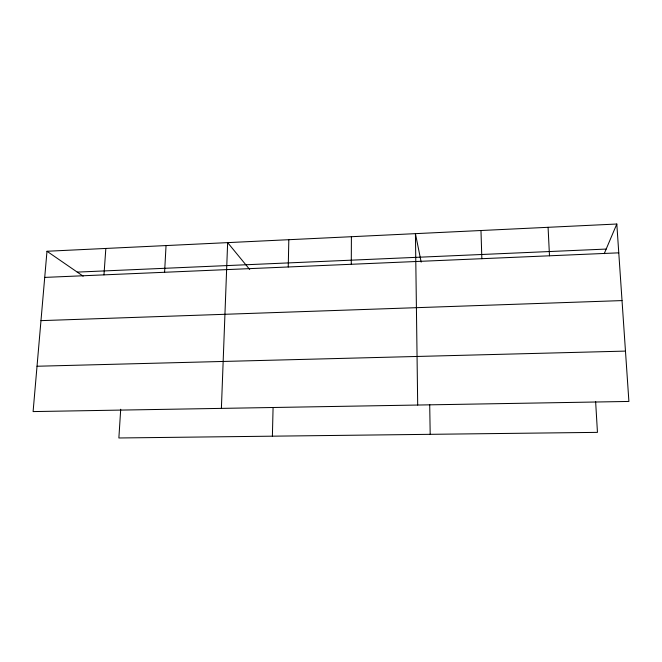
<?xml version="1.0" encoding="UTF-8"?>
<svg xmlns="http://www.w3.org/2000/svg" width="662" height="662" viewBox="0 0 662 662"><rect width="100%" height="100%" fill="white"/><g stroke="black" fill="none" stroke-linecap="round" stroke-linejoin="round"><path stroke-width="0.99" d="M351.282 264.287L351.398 236.706M288.243 266.985L288.822 239.702M272.388 436.184L273.083 407.428M221.389 408.38L227.645 242.623L249.706 269.492M164.59 272.272L166.046 245.569M120.707 409.24L118.87 437.979L597.455 432.369L595.618 401.437M103.967 274.871L105.837 248.449M46.985 251.262L33.1 411.582L628.9 401.445L616.81 224.021L46.985 251.262L83.155 276.178M604.232 253.67L616.81 224.021M77.247 272.107L606.177 249.069M44.718 277.403L618.771 252.834M40.978 320.64L622.023 300.589M37.022 366.243L625.466 351.1M421.181 262.135L415.43 233.645L417.697 405.036M548.078 227.306L549.485 255.805M480.976 230.517L481.853 258.701M429.704 404.515L430.192 434.33"/></g></svg>
